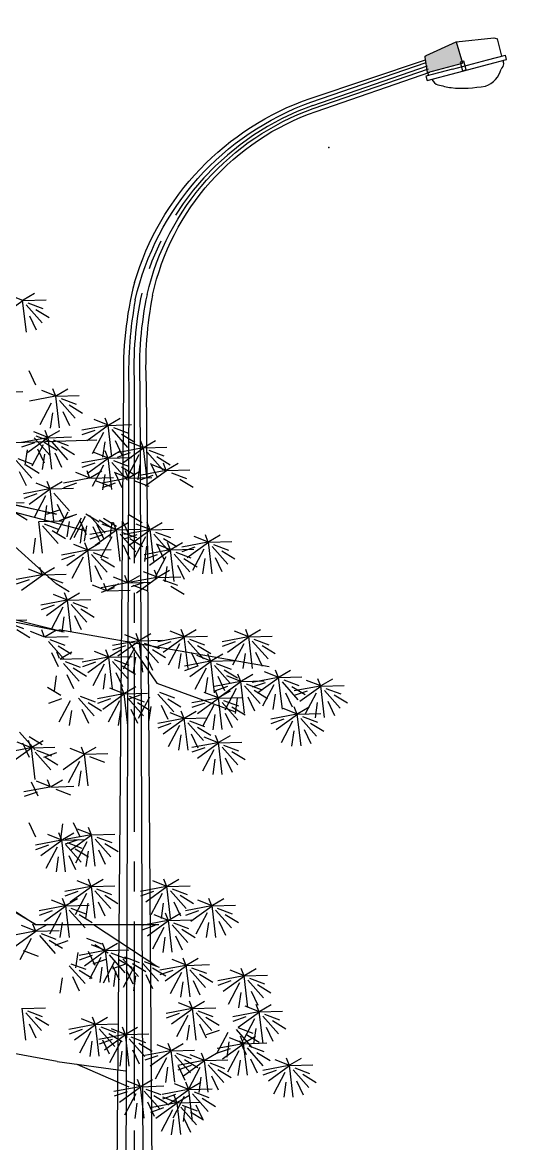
# Model space of a CAD drawing. Header units: metres. Extents: x 563124 to 573994, y 2062953 to 2068466.
# Drawn here: x 568614.11 to 568618.51, y 2065925.36 to 2065935.26 of the extents above; entities that cross this region are included whole.
import ezdxf

# ---------------------------------------------------------------- set-up
doc = ezdxf.new("R2010")
doc.units = ezdxf.units.M
doc.linetypes.add('CENTER2', pattern=[1.125, 0.75, -0.125, 0.125, -0.125])
for name, color, linetype in [('1-CAY XANH', 7, 'CONTINUOUS'), ('Den', 7, 'CONTINUOUS'), ('ghichieudai', 7, 'CONTINUOUS'), ('MATCATDUONG', 8, 'CONTINUOUS')]:
    doc.layers.add(name, color=color, linetype=linetype)

# ---------------------------------------------------------------- blocks, each defined once
blk = doc.blocks.new('den2')
at = {"layer": 'Den'}
h = blk.add_hatch(color=8, dxfattribs=at)
edge = h.paths.add_edge_path()
edge.add_line((13.471, 67.188), (13.733, 66.3))
edge.add_line((13.733, 66.3), (12.272, 65.912))
edge.add_line((12.272, 65.912), (12.169, 66.552))
edge.add_arc((12.224, 66.561), 0.0557, 105, 189.1284, ccw=False)
edge.add_line((12.21, 66.615), (13.471, 67.188))
at = {"layer": 'Den', "color": 7}
for p, q in [((13.471, 67.188), (15.053, 67.363)), ((15.053, 67.363), (15.2, 67.317)), ((15.383, 66.597), (15.199, 67.316)), ((12.272, 65.912), (12.309, 65.776)), ((-0.451, 52.896), (-0.749, 18.16)), ((0.492, 52.861), (0.738, 18.16))]:
    blk.add_line(p, q, dxfattribs=at)
at = {"layer": 'Den', "color": 3}
for p in [(13.471, 67.188), (12.272, 65.912)]:
    blk.add_line(p, (13.733, 66.3), dxfattribs=at)
at = {"layer": 'Den', "color": 8}
for p, q in [((-0.24, 52.868), (-0.359, 18.16)), ((0.227, 52.881), (0.365, 18.16))]:
    blk.add_line(p, q, dxfattribs=at)
at = {"layer": 'Den', "color": 5, "linetype": 'CENTER2', "ltscale": 10}
blk.add_line((-0.004, 52.878), (-0.006, 18.16), dxfattribs=at)
at = {"layer": 'Den', "color": 3}
blk.add_lwpolyline([(12.272, 65.912), (12.169, 66.552, -0.384507), (12.21, 66.615), (13.471, 67.188)], format="xyb", dxfattribs=at)
at = {"layer": 'Den', "color": 7}
for points in [[(14.786, 66.436), (15.533, 66.636)], [(15.58, 66.457), (15.533, 66.636)], [(13.315, 66.046), (14.786, 66.436)], [(13.521, 65.911), (14.834, 66.257)], [(14.834, 66.257), (15.58, 66.457)], [(13.315, 66.046), (12.208, 65.749)], [(12.208, 65.749), (12.256, 65.569)], [(12.256, 65.569), (13.521, 65.911)]]:
    blk.add_lwpolyline(points, dxfattribs=at)
for points in [[(0.005, 57.121, -0.242861), (7.365, 64.824), (12.182, 66.445)], [(0.761, 56.591, -0.260971), (7.612, 64.279), (12.364, 65.927)]]:
    blk.add_lwpolyline(points, format="xyb", dxfattribs=at)
at = {"layer": 'Den', "color": 8}
for points in [[(0.034, 56.388, -0.255439), (7.392, 64.666), (12.22, 66.327)], [(0.531, 56.62, -0.254549), (7.487, 64.399), (12.315, 66.065)]]:
    blk.add_lwpolyline(points, format="xyb", dxfattribs=at)
at = {"layer": 'Den', "color": 5, "linetype": 'CENTER2', "ltscale": 10}
blk.add_lwpolyline([(0.306, 56.673, -0.250225), (7.474, 64.529), (12.278, 66.188)], format="xyb", dxfattribs=at)
at = {"layer": 'Den', "color": 7}
blk.add_lwpolyline([(13.895, 66.02), (13.797, 66.387), (13.634, 66.343), (13.732, 65.977)], close=True, dxfattribs=at)
for centre, radius, start, end in [((14.361, 66.308), 1.028, 289.4878, 345.4723), ((14.319, 53.44), 14.78, 165.5774, 182.1094), ((15.434, 53.659), 14.963, 168.6989, 183.0577)]:
    blk.add_arc(centre, radius, start, end, dxfattribs=at)
at = {"layer": 'Den', "color": 8}
for centre, radius, start, end in [((16.911, 53.302), 17.156, 169.6386, 181.4508), ((14.764, 53.579), 14.554, 167.9416, 182.7503)]:
    blk.add_arc(centre, radius, start, end, dxfattribs=at)
at = {"layer": 'Den', "color": 5, "linetype": 'CENTER2', "ltscale": 10}
blk.add_arc((14.764, 53.579), 14.785, 167.9416, 182.7503, dxfattribs=at)
at = {"layer": 'Den', "color": 7}
for points in [[(15.43, 66.406), (15.451, 66.269), (15.356, 66.05)], [(12.704, 65.396), (13.263, 65.275), (14.704, 65.339)]]:
    blk.add_spline(points, degree=3, dxfattribs=at)
blk.add_open_spline([(12.449, 65.613), (12.524, 65.517), (12.6, 65.42), (12.704, 65.396)], degree=3, dxfattribs=at)
at = {"layer": 'Den', "color": 0, "linetype": 'ByBlock'}
blk.add_point((8.136, 62.774), dxfattribs=at)
blk.add_point((8.136, 62.774), dxfattribs=at)
blk = doc.blocks.new('ca')
at = {"layer": '1-CAY XANH', "color": 3}
for p, q in [((-7.753, 52.837), (-8.656, 52.865)), ((-7.76, 52.864), (-8.206, 53.124)), ((-7.885, 51.598), (-7.739, 52.844)), ((-7.742, 52.84), (-7.183, 53.061)), ((-7.742, 52.825), (-6.91, 52.224)), ((-8.262, 52.493), (-8.783, 52.176)), ((-7.943, 52.746), (-8.529, 52.526)), ((-7.881, 52.668), (-8.498, 51.972)), ((-8.009, 52.24), (-8.271, 51.686)), ((-7.987, 50.091), (-8.249, 49.538)), ((-9.066, 49.113), (-9.513, 49.374)), ((-9.048, 49.09), (-8.49, 49.311)), ((-9.029, 49.113), (-8.927, 49.374)), ((-9.059, 49.086), (-9.962, 49.114)), ((-9.25, 48.996), (-9.836, 48.776)), ((-9.188, 48.918), (-9.805, 48.222)), ((-9.191, 47.847), (-9.046, 49.094)), ((-9.024, 49.086), (-8.004, 48.895)), ((-6.837, 49.239), (-7.74, 49.267)), ((-9.569, 48.743), (-10.089, 48.426)), ((-9.315, 48.489), (-9.578, 47.936)), ((-8.905, 48.438), (-8.819, 47.839)), ((-8.86, 48.81), (-8.415, 47.969)), ((-11.113, 47.943), (-12.015, 47.971)), ((-11.119, 47.97), (-11.566, 48.23)), ((-11.101, 47.946), (-10.543, 48.167)), ((-11.083, 47.97), (-10.981, 48.23)), ((-11.622, 47.599), (-12.142, 47.282)), ((-11.303, 47.853), (-11.889, 47.632)), ((-11.241, 47.774), (-11.858, 47.078)), ((-11.244, 46.704), (-11.099, 47.95)), ((-11.101, 47.931), (-10.27, 47.33)), ((-11.077, 47.943), (-10.057, 47.751)), ((-10.913, 47.667), (-10.468, 46.825)), ((-10.57, 47.746), (-10.06, 47.568)), ((-8.756, 47.487), (-9.203, 47.747)), ((-8.258, 47.535), (-8.843, 47.315)), ((-8.738, 47.463), (-8.18, 47.684)), ((-8.72, 47.487), (-8.617, 47.747)), ((-12.498, 47.058), (-13.401, 47.086)), ((-12.505, 47.086), (-12.952, 47.346)), ((-12.487, 47.062), (-11.929, 47.283)), ((-12.468, 47.086), (-12.366, 47.346)), ((-11.369, 47.346), (-11.631, 46.792)), ((-10.958, 47.294), (-10.872, 46.695)), ((-7.417, 47.269), (-10.644, 47.38)), ((-9.259, 47.116), (-9.779, 46.799)), ((-8.749, 47.46), (-9.652, 47.487)), ((-8.94, 47.369), (-9.526, 47.149)), ((-8.878, 47.291), (-9.495, 46.595)), ((-8.577, 47.281), (-9.097, 46.965)), ((-8.881, 46.221), (-8.736, 47.467)), ((-8.195, 47.456), (-8.812, 46.76)), ((-8.738, 47.448), (-7.907, 46.847)), ((-8.714, 47.46), (-7.694, 47.268)), ((-8.55, 47.184), (-8.105, 46.342)), ((-8.207, 47.262), (-7.697, 47.085)), ((-13.008, 46.715), (-13.528, 46.398)), ((-12.689, 46.968), (-13.275, 46.748)), ((-12.627, 46.89), (-13.244, 46.194)), ((-12.63, 45.819), (-12.485, 47.066)), ((-12.487, 47.046), (-11.656, 46.446)), ((-12.463, 47.058), (-11.443, 46.867)), ((-12.299, 46.782), (-11.854, 45.941)), ((-11.113, 46.659), (-12.015, 46.687)), ((-11.956, 46.861), (-11.446, 46.683)), ((-11.119, 46.686), (-11.566, 46.946)), ((-11.244, 45.42), (-11.099, 46.666)), ((-11.101, 46.662), (-10.543, 46.883)), ((-11.101, 46.647), (-10.27, 46.046)), ((-11.083, 46.686), (-10.981, 46.946)), ((-11.077, 46.659), (-10.057, 46.467)), ((-9.005, 46.863), (-9.268, 46.309)), ((-8.595, 46.811), (-8.509, 46.212)), ((-8.323, 47.028), (-8.585, 46.474)), ((-7.543, 46.643), (-8.128, 46.423)), ((-7.912, 46.977), (-7.827, 46.377)), ((-13.395, 46.172), (-14.298, 46.2)), ((-13.402, 46.199), (-13.848, 46.459)), ((-13.384, 46.176), (-12.826, 46.397)), ((-13.365, 46.199), (-13.263, 46.459)), ((-12.754, 46.461), (-13.017, 45.908)), ((-12.344, 46.41), (-12.258, 45.811)), ((-11.622, 46.315), (-12.142, 45.998)), ((-11.303, 46.568), (-11.889, 46.348)), ((-11.241, 46.49), (-11.858, 45.794)), ((-10.913, 46.383), (-10.468, 45.541)), ((-10.57, 46.461), (-10.06, 46.284)), ((-7.862, 46.39), (-8.382, 46.073)), ((-7.48, 46.565), (-8.097, 45.869)), ((-13.905, 45.829), (-14.425, 45.512)), ((-13.585, 46.082), (-14.171, 45.862)), ((-13.384, 46.16), (-12.552, 45.56)), ((-13.36, 46.172), (-12.34, 45.98)), ((-12.852, 45.975), (-12.342, 45.797)), ((-11.909, 45.868), (-12.812, 45.895)), ((-12.1, 45.777), (-12.686, 45.557)), ((-11.916, 45.895), (-12.363, 46.155)), ((-11.898, 45.871), (-11.34, 46.092)), ((-11.879, 45.895), (-11.777, 46.155)), ((-11.874, 45.868), (-10.854, 45.676)), ((-11.369, 46.062), (-11.631, 45.508)), ((-10.398, 45.868), (-11.301, 45.895)), ((-10.589, 45.777), (-11.175, 45.557)), ((-10.958, 46.01), (-10.872, 45.411)), ((-10.405, 45.895), (-10.852, 46.155)), ((-10.387, 45.871), (-9.829, 46.092)), ((-10.368, 45.895), (-10.266, 46.155)), ((-10.363, 45.868), (-9.343, 45.676)), ((-7.608, 46.137), (-7.87, 45.583)), ((-11.367, 45.67), (-10.856, 45.493)), ((-9.856, 45.67), (-9.345, 45.493)), ((-8.833, 45.45), (-9.736, 45.477)), ((-8.84, 45.477), (-9.287, 45.737)), ((-8.965, 44.211), (-8.82, 45.457)), ((-8.822, 45.453), (-8.264, 45.674)), ((-8.822, 45.438), (-7.991, 44.837)), ((-8.803, 45.477), (-8.701, 45.737)), ((-8.798, 45.45), (-7.778, 45.258)), ((-8.962, 45.281), (-9.579, 44.585)), ((-8.634, 45.174), (-8.189, 44.332)), ((-8.291, 45.252), (-7.781, 45.075)), ((-6.891, 44.891), (-7.794, 44.919)), ((-11.907, 44.444), (-12.427, 44.127)), ((-10.225, 44.47), (-10.745, 44.154)), ((-7.392, 44.554), (-10.235, 43.807)), ((-9.855, 44.451), (-9.345, 44.274)), ((-9.516, 44.538), (-9.071, 43.696)), ((-9.089, 44.853), (-9.352, 44.299)), ((-9.173, 44.617), (-8.662, 44.439)), ((-8.679, 44.801), (-8.593, 44.202)), ((-7.401, 44.548), (-7.921, 44.231)), ((-12.767, 43.875), (-13.214, 44.135)), ((-12.75, 43.851), (-12.191, 44.072)), ((-12.731, 43.875), (-12.629, 44.135)), ((-11.653, 44.19), (-11.915, 43.637)), ((-11.439, 43.875), (-11.885, 44.135)), ((-10.907, 44.305), (-11.427, 43.988)), ((-11.421, 43.851), (-10.863, 44.072)), ((-11.402, 43.875), (-11.3, 44.135)), ((-10.741, 44.23), (-11.261, 43.913)), ((-11.242, 44.139), (-11.157, 43.54)), ((-10.359, 44.405), (-10.976, 43.709)), ((-10.653, 44.052), (-10.916, 43.498)), ((-10.243, 44), (-10.157, 43.401)), ((-9.971, 44.217), (-10.233, 43.663)), ((-10.198, 44.373), (-9.753, 43.531)), ((-10.031, 44.298), (-9.587, 43.456)), ((-9.688, 44.376), (-9.178, 44.199)), ((-9.561, 44.166), (-9.475, 43.566)), ((-8.387, 44.166), (-9.29, 44.193)), ((-8.577, 44.075), (-9.163, 43.855)), ((-8.515, 43.997), (-9.132, 43.301)), ((-8.519, 42.927), (-8.373, 44.173)), ((-15.05, 43.388), (-15.496, 43.649)), ((-15.032, 43.365), (-14.474, 43.586)), ((-15.013, 43.388), (-14.911, 43.649)), ((-12.761, 43.848), (-13.663, 43.876)), ((-12.951, 43.758), (-13.537, 43.537)), ((-12.889, 43.679), (-13.506, 42.983)), ((-12.892, 42.609), (-12.747, 43.855)), ((-12.75, 43.836), (-11.918, 43.235)), ((-12.725, 43.848), (-11.705, 43.656)), ((-12.561, 43.572), (-12.116, 42.73)), ((-11.432, 43.848), (-12.335, 43.876)), ((-12.218, 43.651), (-11.708, 43.473)), ((-11.623, 43.758), (-12.208, 43.537)), ((-11.56, 43.679), (-12.177, 42.983)), ((-11.564, 42.609), (-11.418, 43.855)), ((-11.421, 43.836), (-10.59, 43.235)), ((-11.397, 43.848), (-10.377, 43.656)), ((-11.233, 43.572), (-10.788, 42.73)), ((-10.89, 43.651), (-10.379, 43.473)), ((-10.487, 43.977), (-10.749, 43.423)), ((-10.076, 43.925), (-9.99, 43.326)), ((-8.896, 43.822), (-9.417, 43.505)), ((-15.043, 43.361), (-15.946, 43.389)), ((-15.233, 43.271), (-15.819, 43.051)), ((-15.171, 43.193), (-15.788, 42.497)), ((-15.175, 42.122), (-15.029, 43.369)), ((-15.032, 43.349), (-14.2, 42.749)), ((-15.008, 43.361), (-13.988, 43.169)), ((-14.5, 43.164), (-13.99, 42.986)), ((-13.564, 43.084), (-14.011, 43.344)), ((-13.27, 43.504), (-13.79, 43.187)), ((-13.546, 43.06), (-12.988, 43.281)), ((-13.527, 43.084), (-13.425, 43.344)), ((-13.017, 43.251), (-13.279, 42.697)), ((-12.606, 43.199), (-12.52, 42.6)), ((-11.942, 43.504), (-12.462, 43.187)), ((-11.688, 43.251), (-11.95, 42.697)), ((-10.322, 43.074), (-10.768, 43.334)), ((-10.304, 43.05), (-9.745, 43.271)), ((-10.285, 43.074), (-10.183, 43.334)), ((-8.232, 43.517), (-8.146, 42.918)), ((-15.553, 43.018), (-16.073, 42.701)), ((-15.299, 42.764), (-15.561, 42.211)), ((-14.888, 42.713), (-14.802, 42.113)), ((-14.844, 43.085), (-14.399, 42.244)), ((-14.067, 42.713), (-14.587, 42.396)), ((-13.557, 43.057), (-14.46, 43.084)), ((-13.748, 42.966), (-14.334, 42.746)), ((-13.686, 42.888), (-14.303, 42.192)), ((-13.689, 41.818), (-13.543, 43.064)), ((-13.546, 43.044), (-12.715, 42.444)), ((-13.522, 43.057), (-12.502, 42.865)), ((-13.358, 42.78), (-12.913, 41.939)), ((-13.015, 42.859), (-12.505, 42.682)), ((-10.825, 42.703), (-11.345, 42.386)), ((-10.315, 43.047), (-11.218, 43.075)), ((-10.505, 42.957), (-11.091, 42.736)), ((-10.443, 42.878), (-11.06, 42.182)), ((-10.447, 41.808), (-10.301, 43.054)), ((-10.304, 43.035), (-9.472, 42.434)), ((-10.28, 43.047), (-9.26, 42.855)), ((-10.115, 42.771), (-9.671, 41.929)), ((-9.772, 42.85), (-9.262, 42.672)), ((-13.813, 42.459), (-14.076, 41.906)), ((-13.052, 42.003), (-13.498, 42.264)), ((-13.403, 42.408), (-13.317, 41.809)), ((-13.015, 42.003), (-12.913, 42.264)), ((-10.571, 42.45), (-10.833, 41.896)), ((-8.546, 42.108), (-8.993, 42.368)), ((-8.528, 42.084), (-7.97, 42.305)), ((-8.51, 42.108), (-8.407, 42.368)), ((-13.045, 41.976), (-13.948, 42.004)), ((-13.236, 41.886), (-13.821, 41.666)), ((-13.034, 41.98), (-12.476, 42.201)), ((-13.034, 41.964), (-12.203, 41.364)), ((-13.01, 41.976), (-11.99, 41.785)), ((-11.886, 41.79), (-12.332, 42.05)), ((-11.868, 41.766), (-11.31, 41.987)), ((-11.849, 41.79), (-11.747, 42.05)), ((-8.54, 42.081), (-9.442, 42.108)), ((-8.73, 41.99), (-9.316, 41.77)), ((-8.528, 42.068), (-7.697, 41.468)), ((-8.504, 42.081), (-7.484, 41.889)), ((-7.997, 41.883), (-7.487, 41.706)), ((-13.555, 41.633), (-14.075, 41.316)), ((-11.879, 41.763), (-12.782, 41.791)), ((-12.069, 41.673), (-12.655, 41.452)), ((-12.503, 41.779), (-11.992, 41.601)), ((-11.055, 41.445), (-11.958, 41.473)), ((-11.844, 41.763), (-10.824, 41.571)), ((-11.062, 41.472), (-11.509, 41.732)), ((-11.336, 41.566), (-10.826, 41.388)), ((-11.044, 41.448), (-10.486, 41.67)), ((-11.025, 41.472), (-10.923, 41.732)), ((-9.519, 41.109), (-9.965, 41.369)), ((-9.049, 41.737), (-9.569, 41.42)), ((-9.482, 41.109), (-9.38, 41.369)), ((-9.512, 41.082), (-10.415, 41.11)), ((-9.703, 40.992), (-10.288, 40.771)), ((-9.644, 39.843), (-9.498, 41.089)), ((-9.501, 41.085), (-8.943, 41.306)), ((-9.501, 41.07), (-8.67, 40.469)), ((-9.477, 41.082), (-8.457, 40.89)), ((-10.022, 40.738), (-10.542, 40.421)), ((-9.64, 40.913), (-10.257, 40.217)), ((-9.768, 40.485), (-10.03, 39.931)), ((-9.313, 40.806), (-8.868, 39.964)), ((-8.97, 40.885), (-8.459, 40.707)), ((-9.357, 40.433), (-9.272, 39.834)), ((-6.996, 40.281), (-7.899, 40.309)), ((-7.187, 40.191), (-7.772, 39.97)), ((-16.625, 39.645), (-17.528, 39.673)), ((-9.155, 39.939), (-17.413, 38.487)), ((-16.632, 39.672), (-17.078, 39.932)), ((-16.757, 38.406), (-16.611, 39.653)), ((-16.614, 39.649), (-16.056, 39.87)), ((-16.614, 39.633), (-15.782, 39.033)), ((-16.595, 39.672), (-16.493, 39.932)), ((-16.59, 39.645), (-15.57, 39.453)), ((-14.097, 39.645), (-15, 39.673)), ((-14.104, 39.672), (-14.551, 39.932)), ((-14.229, 38.406), (-14.083, 39.653)), ((-14.086, 39.649), (-13.528, 39.87)), ((-14.086, 39.633), (-13.255, 39.033)), ((-14.067, 39.672), (-13.965, 39.932)), ((-14.062, 39.645), (-13.042, 39.453)), ((-12.329, 39.52), (-12.775, 39.78)), ((-12.311, 39.496), (-11.753, 39.717)), ((-12.292, 39.52), (-12.19, 39.78)), ((-8.619, 39.632), (-9.521, 39.66)), ((-8.625, 39.659), (-9.072, 39.92)), ((-8.607, 39.636), (-8.049, 39.857)), ((-8.589, 39.659), (-8.487, 39.92)), ((-7.506, 39.937), (-8.026, 39.62)), ((-17.135, 39.301), (-17.655, 38.985)), ((-16.815, 39.555), (-17.401, 39.335)), ((-16.753, 39.477), (-17.37, 38.781)), ((-16.426, 39.369), (-15.981, 38.528)), ((-16.082, 39.448), (-15.572, 39.27)), ((-14.607, 39.301), (-15.127, 38.985)), ((-14.288, 39.555), (-14.874, 39.335)), ((-14.225, 39.477), (-14.842, 38.781)), ((-13.898, 39.369), (-13.453, 38.528)), ((-13.555, 39.448), (-13.044, 39.27)), ((-12.322, 39.493), (-13.225, 39.52)), ((-12.512, 39.402), (-13.098, 39.182)), ((-12.45, 39.324), (-13.067, 38.628)), ((-11.891, 39.458), (-13.008, 37.822)), ((-12.454, 38.254), (-12.308, 39.5)), ((-12.311, 39.48), (-11.479, 38.88)), ((-12.287, 39.493), (-11.267, 39.301)), ((-12.123, 39.216), (-11.678, 38.375)), ((-11.779, 39.295), (-11.269, 39.118)), ((-9.128, 39.289), (-9.648, 38.972)), ((-8.809, 39.542), (-9.395, 39.322)), ((-8.747, 39.464), (-9.364, 38.768)), ((-16.881, 39.048), (-17.143, 38.495)), ((-16.47, 38.997), (-16.384, 38.397)), ((-15.144, 38.692), (-16.046, 38.719)), ((-15.15, 38.719), (-15.597, 38.979)), ((-15.132, 38.695), (-14.574, 38.916)), ((-15.114, 38.719), (-15.011, 38.979)), ((-14.353, 39.048), (-14.615, 38.495)), ((-13.943, 38.997), (-13.857, 38.397)), ((-12.832, 39.149), (-13.352, 38.832)), ((-12.578, 38.895), (-12.84, 38.342)), ((-12.167, 38.844), (-12.081, 38.245)), ((-11.134, 38.844), (-12.037, 38.872)), ((-11.325, 38.754), (-11.911, 38.534)), ((-11.141, 38.871), (-11.588, 39.131)), ((-11.266, 37.605), (-11.121, 38.852)), ((-11.123, 38.848), (-10.565, 39.069)), ((-11.123, 38.832), (-10.292, 38.232)), ((-11.105, 38.871), (-11.002, 39.131)), ((-11.099, 38.844), (-10.079, 38.652)), ((-9.215, 38.768), (-10.118, 38.795)), ((-9.222, 38.795), (-9.668, 39.055)), ((-9.185, 38.795), (-9.083, 39.055)), ((-8.875, 39.035), (-9.137, 38.482)), ((-17.807, 38.07), (-18.254, 38.331)), ((-17.771, 38.07), (-17.668, 38.331)), ((-15.653, 38.348), (-16.173, 38.031)), ((-15.334, 38.601), (-15.92, 38.381)), ((-15.272, 38.523), (-15.889, 37.827)), ((-15.275, 37.453), (-15.13, 38.699)), ((-15.132, 38.68), (-14.301, 38.079)), ((-15.108, 38.692), (-14.088, 38.5)), ((-14.944, 38.416), (-14.499, 37.574)), ((-14.601, 38.494), (-14.091, 38.317)), ((-11.644, 38.501), (-12.164, 38.184)), ((-11.263, 38.676), (-11.88, 37.98)), ((-10.935, 38.568), (-10.49, 37.727)), ((-10.592, 38.647), (-10.082, 38.469)), ((-9.725, 38.424), (-10.245, 38.107)), ((-9.405, 38.677), (-9.991, 38.457)), ((-9.343, 38.599), (-9.96, 37.903)), ((-19.462, 37.741), (-19.908, 38.001)), ((-19.444, 37.717), (-18.885, 37.938)), ((-19.425, 37.741), (-19.323, 38.001)), ((-17.801, 38.043), (-18.703, 38.071)), ((-17.991, 37.953), (-18.577, 37.733)), ((-17.929, 37.875), (-18.546, 37.179)), ((-17.932, 36.804), (-17.787, 38.051)), ((-17.789, 38.047), (-17.231, 38.268)), ((-17.789, 38.031), (-16.958, 37.431)), ((-17.765, 38.043), (-16.745, 37.851)), ((-17.258, 37.846), (-16.748, 37.668)), ((-16.319, 37.891), (-17.222, 37.918)), ((-16.326, 37.918), (-16.773, 38.178)), ((-16.451, 36.652), (-16.305, 37.898)), ((-16.308, 37.894), (-15.75, 38.115)), ((-16.308, 37.879), (-15.477, 37.278)), ((-16.289, 37.918), (-16.187, 38.178)), ((-16.284, 37.891), (-15.264, 37.699)), ((-15.4, 38.095), (-15.662, 37.541)), ((-14.989, 38.043), (-14.903, 37.444)), ((-11.39, 38.247), (-11.653, 37.694)), ((-10.98, 38.196), (-10.894, 37.596)), ((-9.471, 38.171), (-9.733, 37.617)), ((-9.06, 38.119), (-8.974, 37.52)), ((-19.455, 37.714), (-20.358, 37.741)), ((-19.645, 37.623), (-20.231, 37.403)), ((-19.583, 37.545), (-20.2, 36.849)), ((-19.587, 36.475), (-19.441, 37.721)), ((-19.444, 37.702), (-18.612, 37.101)), ((-19.419, 37.714), (-18.4, 37.522)), ((-19.255, 37.438), (-18.811, 36.596)), ((-18.912, 37.516), (-18.402, 37.339)), ((-18.31, 37.7), (-18.83, 37.383)), ((-18.057, 37.446), (-18.319, 36.893)), ((-17.646, 37.395), (-17.56, 36.795)), ((-17.601, 37.767), (-17.156, 36.926)), ((-16.829, 37.547), (-17.349, 37.23)), ((-16.51, 37.8), (-17.096, 37.58)), ((-16.447, 37.722), (-17.065, 37.026)), ((-16.12, 37.615), (-15.675, 36.773)), ((-13.008, 37.822), (-16.056, 36.715)), ((-15.444, 37.269), (-15.891, 37.53)), ((-15.777, 37.693), (-15.266, 37.516)), ((-15.426, 37.246), (-14.868, 37.467)), ((-15.407, 37.269), (-15.305, 37.53)), ((-13.112, 37.47), (-13.698, 37.25)), ((-11.734, 37.408), (-12.637, 37.435)), ((-11.741, 37.435), (-12.187, 37.695)), ((-11.866, 36.169), (-11.72, 37.415)), ((-11.723, 37.411), (-11.165, 37.632)), ((-11.723, 37.395), (-10.892, 36.795)), ((-11.704, 37.435), (-11.602, 37.695)), ((-11.699, 37.408), (-10.679, 37.216)), ((-8.716, 37.667), (-9.236, 37.35)), ((-19.965, 37.37), (-20.485, 37.053)), ((-19.711, 37.116), (-19.973, 36.563)), ((-19.3, 37.065), (-19.214, 36.466)), ((-16.575, 37.294), (-16.837, 36.74)), ((-15.437, 37.242), (-16.34, 37.27)), ((-15.628, 37.152), (-16.214, 36.932)), ((-15.566, 37.074), (-16.183, 36.378)), ((-16.165, 37.242), (-16.079, 36.643)), ((-15.569, 36.003), (-15.424, 37.25)), ((-15.426, 37.23), (-14.595, 36.63)), ((-15.402, 37.242), (-14.382, 37.05)), ((-15.238, 36.966), (-14.793, 36.125)), ((-14.895, 37.045), (-14.385, 36.867)), ((-13.431, 37.216), (-13.951, 36.9)), ((-13.05, 37.392), (-13.667, 36.696)), ((-13.177, 36.963), (-13.44, 36.41)), ((-12.244, 37.064), (-12.764, 36.747)), ((-12.722, 37.284), (-12.277, 36.443)), ((-11.925, 37.317), (-12.51, 37.097)), ((-11.862, 37.239), (-12.479, 36.543)), ((-12.379, 37.363), (-11.869, 37.185)), ((-11.535, 37.131), (-11.09, 36.29)), ((-11.192, 37.21), (-10.681, 37.033)), ((-10.316, 37.064), (-10.836, 36.747)), ((-9.996, 37.317), (-10.582, 37.097)), ((-9.934, 37.239), (-10.551, 36.543)), ((-9.607, 37.131), (-9.162, 36.29)), ((-9.264, 37.21), (-8.753, 37.033)), ((-18.533, 36.606), (-19.436, 36.634)), ((-18.723, 36.516), (-19.309, 36.295)), ((-18.54, 36.633), (-18.986, 36.893)), ((-18.665, 35.367), (-18.519, 36.613)), ((-18.522, 36.609), (-17.963, 36.83)), ((-18.522, 36.594), (-17.69, 35.993)), ((-18.503, 36.633), (-18.401, 36.893)), ((-18.497, 36.606), (-17.477, 36.414)), ((-15.947, 36.899), (-16.467, 36.582)), ((-15.693, 36.645), (-15.956, 36.092)), ((-15.283, 36.594), (-15.197, 35.995)), ((-14.104, 36.468), (-14.551, 36.729)), ((-14.086, 36.445), (-13.528, 36.666)), ((-14.067, 36.468), (-13.965, 36.729)), ((-12.767, 36.912), (-12.681, 36.312)), ((-11.99, 36.81), (-12.252, 36.257)), ((-11.579, 36.759), (-11.494, 36.16)), ((-10.062, 36.81), (-10.324, 36.257)), ((-9.651, 36.759), (-9.565, 36.16)), ((-19.042, 36.262), (-19.563, 35.945)), ((-18.661, 36.437), (-19.278, 35.741)), ((-18.333, 36.33), (-17.889, 35.488)), ((-17.99, 36.409), (-17.48, 36.231)), ((-14.607, 36.098), (-15.127, 35.781)), ((-14.097, 36.441), (-15, 36.469)), ((-14.288, 36.351), (-14.874, 36.131)), ((-14.225, 36.273), (-14.842, 35.577)), ((-14.229, 35.202), (-14.083, 36.449)), ((-14.086, 36.429), (-13.255, 35.829)), ((-14.062, 36.441), (-13.042, 36.25)), ((-13.898, 36.165), (-13.453, 35.324)), ((-13.555, 36.244), (-13.044, 36.066)), ((-18.789, 36.009), (-19.051, 35.455)), ((-18.378, 35.957), (-18.292, 35.358)), ((-15.444, 35.515), (-15.891, 35.775)), ((-15.426, 35.491), (-14.868, 35.713)), ((-15.407, 35.515), (-15.305, 35.775)), ((-14.353, 35.844), (-14.615, 35.291)), ((-13.943, 35.793), (-13.857, 35.194)), ((-7.991, 35.733), (-8.511, 35.417)), ((-7.609, 35.908), (-8.226, 35.213)), ((-15.437, 35.488), (-16.34, 35.516)), ((-15.628, 35.398), (-16.214, 35.177)), ((-15.566, 35.319), (-16.183, 34.623)), ((-15.569, 34.249), (-15.424, 35.495)), ((-15.426, 35.476), (-14.595, 34.875)), ((-15.402, 35.488), (-14.382, 35.296)), ((-15.238, 35.212), (-14.793, 34.37)), ((-14.895, 35.291), (-14.385, 35.113)), ((-10.181, 35.062), (-10.627, 35.322)), ((-10.163, 35.038), (-9.604, 35.26)), ((-10.144, 35.062), (-10.042, 35.322)), ((-8.095, 35.286), (-8.998, 35.314)), ((-8.286, 35.196), (-8.872, 34.975)), ((-8.102, 35.313), (-8.549, 35.573)), ((-8.227, 34.047), (-8.081, 35.293)), ((-8.084, 35.289), (-7.526, 35.511)), ((-8.084, 35.274), (-7.253, 34.673)), ((-8.065, 35.313), (-7.963, 35.573)), ((-8.06, 35.286), (-7.04, 35.094)), ((-7.737, 35.48), (-7.999, 34.927)), ((-15.947, 35.144), (-16.467, 34.827)), ((-15.693, 34.891), (-15.956, 34.337)), ((-15.283, 34.839), (-15.197, 34.24)), ((-10.174, 35.035), (-11.077, 35.063)), ((-10.364, 34.945), (-10.95, 34.725)), ((-10.306, 33.796), (-10.16, 35.043)), ((-10.163, 35.023), (-9.331, 34.423)), ((-9.974, 34.759), (-9.53, 33.918)), ((-8.605, 34.942), (-9.125, 34.626)), ((-9.064, 35.089), (-8.554, 34.911)), ((-8.224, 35.117), (-8.841, 34.421)), ((-10.019, 34.387), (-9.933, 33.787)), ((-8.852, 33.778), (-9.299, 34.038)), ((-8.834, 33.754), (-8.276, 33.976)), ((-8.815, 33.778), (-8.713, 34.038)), ((-8.067, 33.955), (-8.329, 33.401)), ((-8.845, 33.751), (-9.748, 33.779)), ((-9.036, 33.661), (-9.622, 33.441)), ((-8.81, 33.751), (-7.79, 33.559)), ((-8.303, 33.554), (-7.792, 33.376)), ((-10.428, 31.907), (-10.326, 32.167)), ((-9.715, 32.363), (-9.978, 31.809)), ((-9.305, 32.311), (-9.219, 31.712)), ((-7.984, 32.353), (-8.246, 31.8)), ((-10.458, 31.88), (-11.361, 31.908)), ((-10.649, 31.789), (-11.235, 31.569)), ((-10.587, 31.711), (-11.204, 31.015)), ((-10.59, 30.641), (-10.444, 31.887)), ((-10.447, 31.883), (-9.889, 32.104)), ((-10.447, 31.868), (-9.616, 31.267)), ((-10.423, 31.88), (-9.403, 31.688)), ((-9.292, 31.666), (-10.195, 31.694)), ((-9.916, 31.682), (-9.405, 31.505)), ((-9.299, 31.693), (-9.745, 31.953)), ((-9.281, 31.669), (-8.723, 31.891)), ((-9.262, 31.693), (-9.16, 31.953)), ((-10.968, 31.536), (-11.488, 31.219)), ((-10.714, 31.283), (-10.976, 30.729)), ((-9.802, 31.322), (-10.322, 31.006)), ((-10.259, 31.604), (-9.814, 30.762)), ((-9.482, 31.576), (-10.068, 31.356)), ((-9.42, 31.497), (-10.037, 30.802)), ((-9.424, 30.427), (-9.278, 31.673)), ((-9.281, 31.654), (-8.45, 31.053)), ((-9.257, 31.666), (-8.237, 31.474)), ((-9.093, 31.39), (-8.648, 30.548)), ((-8.749, 31.469), (-8.239, 31.291)), ((-10.304, 31.231), (-10.218, 30.632)), ((-9.548, 31.069), (-9.81, 30.515)), ((-9.137, 31.018), (-9.051, 30.418)), ((-13.421, 29.874), (-13.868, 30.134)), ((-13.403, 29.85), (-12.845, 30.072)), ((-13.384, 29.874), (-13.282, 30.134)), ((-10.457, 29.874), (-10.903, 30.134)), ((-10.439, 29.85), (-9.881, 30.072)), ((-10.42, 29.874), (-10.318, 30.134)), ((-13.924, 29.503), (-14.444, 29.187)), ((-13.414, 29.847), (-14.317, 29.875)), ((-13.605, 29.757), (-14.191, 29.537)), ((-13.543, 29.679), (-14.16, 28.983)), ((-13.546, 28.608), (-13.4, 29.855)), ((-13.403, 29.835), (-12.572, 29.235)), ((-13.379, 29.847), (-12.359, 29.655)), ((-13.215, 29.571), (-12.77, 28.73)), ((-12.872, 29.65), (-12.361, 29.472)), ((-10.96, 29.503), (-11.48, 29.187)), ((-10.45, 29.847), (-11.353, 29.875)), ((-10.641, 29.757), (-11.226, 29.537)), ((-10.578, 29.679), (-11.195, 28.983)), ((-10.582, 28.608), (-10.436, 29.855)), ((-10.439, 29.835), (-9.608, 29.235)), ((-10.415, 29.847), (-9.395, 29.655)), ((-10.251, 29.571), (-9.806, 28.73)), ((-9.908, 29.65), (-9.397, 29.472)), ((-15.184, 29.09), (-16.087, 29.118)), ((-15.191, 29.117), (-15.638, 29.378)), ((-15.316, 27.851), (-15.171, 29.098)), ((-15.173, 29.094), (-14.615, 29.315)), ((-15.173, 29.078), (-14.342, 28.478)), ((-15.155, 29.117), (-15.052, 29.378)), ((-15.149, 29.09), (-14.129, 28.898)), ((-13.67, 29.25), (-13.932, 28.697)), ((-13.26, 29.199), (-13.174, 28.599)), ((-10.706, 29.25), (-10.968, 28.697)), ((-9.441, 29.09), (-10.344, 29.118)), ((-10.295, 29.199), (-10.21, 28.599)), ((-9.448, 29.117), (-9.895, 29.378)), ((-9.573, 27.851), (-9.427, 29.098)), ((-9.43, 29.094), (-8.872, 29.315)), ((-9.43, 29.078), (-8.599, 28.478)), ((-9.411, 29.117), (-9.309, 29.378)), ((-9.406, 29.09), (-8.386, 28.898)), ((-15.694, 28.747), (-16.214, 28.43)), ((-15.375, 29), (-15.961, 28.78)), ((-15.313, 28.922), (-15.93, 28.226)), ((-14.985, 28.814), (-14.54, 27.973)), ((-14.642, 28.893), (-14.132, 28.715)), ((-13.483, 28.539), (-13.929, 28.799)), ((-13.465, 28.515), (-12.907, 28.736)), ((-13.446, 28.539), (-13.344, 28.799)), ((-9.951, 28.747), (-10.471, 28.43)), ((-9.632, 29), (-10.218, 28.78)), ((-9.57, 28.922), (-10.187, 28.226)), ((-9.242, 28.814), (-8.797, 27.973)), ((-8.899, 28.893), (-8.389, 28.715)), ((-15.44, 28.493), (-15.703, 27.94)), ((-15.03, 28.442), (-14.944, 27.842)), ((-13.986, 28.168), (-14.506, 27.851)), ((-13.476, 28.511), (-14.379, 28.539)), ((-13.666, 28.421), (-14.252, 28.201)), ((-13.604, 28.343), (-14.221, 27.647)), ((-13.608, 27.272), (-13.462, 28.519)), ((-13.465, 28.499), (-12.633, 27.899)), ((-13.441, 28.511), (-12.421, 28.32)), ((-13.277, 28.235), (-12.832, 27.394)), ((-12.933, 28.314), (-12.423, 28.136)), ((-9.287, 28.442), (-9.201, 27.842)), ((-8.275, 28.116), (-8.721, 28.376)), ((-8.257, 28.092), (-7.699, 28.313)), ((-8.238, 28.116), (-8.136, 28.376)), ((-13.732, 27.914), (-13.994, 27.361)), ((-13.321, 27.863), (-13.235, 27.264)), ((-10.249, 27.82), (-10.835, 27.6)), ((-8.778, 27.745), (-9.298, 27.428)), ((-8.268, 28.089), (-9.171, 28.116)), ((-8.459, 27.998), (-9.044, 27.778)), ((-8.396, 27.92), (-9.013, 27.224)), ((-8.257, 28.077), (-7.426, 27.476)), ((-8.233, 28.089), (-7.213, 27.897)), ((-8.069, 27.812), (-7.624, 26.971)), ((-11.006, 27.332), (-11.909, 27.36)), ((-11.013, 27.359), (-11.459, 27.619)), ((-11.138, 26.093), (-10.992, 27.339)), ((-10.569, 27.567), (-11.089, 27.25)), ((-10.995, 27.335), (-10.436, 27.556)), ((-10.995, 27.32), (-10.163, 26.719)), ((-10.976, 27.359), (-10.874, 27.619)), ((-10.971, 27.332), (-9.951, 27.14)), ((-10.315, 27.313), (-10.577, 26.76)), ((-9.516, 27.713), (-9.006, 27.535)), ((-7.759, 27.331), (-8.345, 27.11)), ((-14.183, 26.78), (-14.629, 27.04)), ((-14.165, 26.756), (-13.607, 26.978)), ((-14.146, 26.78), (-14.044, 27.04)), ((-12.514, 26.908), (-13.1, 26.687)), ((-11.731, 27.086), (-12.317, 26.866)), ((-11.669, 27.007), (-12.286, 26.311)), ((-11.516, 26.988), (-12.036, 26.671)), ((-11.196, 27.242), (-11.782, 27.021)), ((-11.134, 27.163), (-11.751, 26.467)), ((-11.342, 26.9), (-10.897, 26.058)), ((-10.999, 26.979), (-10.488, 26.801)), ((-10.806, 27.056), (-10.362, 26.214)), ((-10.463, 27.135), (-9.953, 26.957)), ((-9.904, 27.262), (-9.818, 26.663)), ((-16.458, 26.367), (-16.905, 26.628)), ((-16.44, 26.344), (-15.882, 26.565)), ((-16.422, 26.367), (-16.32, 26.628)), ((-14.686, 26.409), (-15.206, 26.093)), ((-14.176, 26.753), (-15.079, 26.781)), ((-14.366, 26.663), (-14.952, 26.443)), ((-14.304, 26.584), (-14.921, 25.888)), ((-14.308, 25.514), (-14.162, 26.76)), ((-14.165, 26.741), (-13.333, 26.14)), ((-14.141, 26.753), (-13.121, 26.561)), ((-13.976, 26.477), (-13.532, 25.635)), ((-13.633, 26.556), (-13.123, 26.378)), ((-12.833, 26.654), (-13.353, 26.338)), ((-12.452, 26.829), (-13.069, 26.133)), ((-12.579, 26.401), (-12.841, 25.847)), ((-12.051, 26.832), (-12.571, 26.516)), ((-12.124, 26.722), (-11.679, 25.88)), ((-11.797, 26.579), (-12.059, 26.025)), ((-11.781, 26.801), (-11.27, 26.623)), ((-11.262, 26.735), (-11.524, 26.181)), ((-11.386, 26.528), (-11.3, 25.928)), ((-10.851, 26.683), (-10.765, 26.084)), ((-9.951, 26.565), (-10.471, 26.248)), ((-9.632, 26.819), (-10.218, 26.598)), ((-9.57, 26.74), (-10.187, 26.044)), ((-16.961, 25.997), (-17.481, 25.68)), ((-16.452, 26.34), (-17.354, 26.368)), ((-16.642, 26.25), (-17.228, 26.03)), ((-16.58, 26.172), (-17.197, 25.476)), ((-16.583, 25.101), (-16.438, 26.348)), ((-16.44, 26.328), (-15.609, 25.728)), ((-16.416, 26.34), (-15.396, 26.148)), ((-16.252, 26.064), (-15.807, 25.223)), ((-15.909, 26.143), (-15.399, 25.965)), ((-14.432, 26.156), (-14.694, 25.602)), ((-14.021, 26.105), (-13.935, 25.505)), ((-12.169, 26.349), (-12.083, 25.75)), ((-9.697, 26.312), (-9.96, 25.758)), ((-9.287, 26.26), (-9.201, 25.661)), ((-16.708, 25.743), (-16.97, 25.19)), ((-16.297, 25.692), (-16.211, 25.092)), ((-17.048, 24.955), (-17.494, 25.215)), ((-17.03, 24.931), (-16.471, 25.152)), ((-17.011, 24.955), (-16.909, 25.215)), ((-14.423, 25.061), (-15.326, 25.089)), ((-14.43, 25.088), (-14.876, 25.349)), ((-14.412, 25.065), (-13.854, 25.286)), ((-14.393, 25.088), (-14.291, 25.349)), ((-7.733, 25.061), (-8.636, 25.089)), ((-17.041, 24.928), (-17.944, 24.956)), ((-17.231, 24.838), (-17.817, 24.617)), ((-17.169, 24.759), (-17.786, 24.063)), ((-17.173, 23.689), (-17.027, 24.935)), ((-17.03, 24.916), (-16.198, 24.315)), ((-17.005, 24.928), (-15.985, 24.736)), ((-16.841, 24.652), (-16.397, 23.81)), ((-16.498, 24.731), (-15.988, 24.553)), ((-14.933, 24.718), (-15.453, 24.401)), ((-14.613, 24.971), (-15.199, 24.751)), ((-14.551, 24.893), (-15.168, 24.197)), ((-14.555, 23.822), (-14.409, 25.069)), ((-14.412, 25.049), (-13.58, 24.449)), ((-14.388, 25.061), (-13.368, 24.869)), ((-14.223, 24.785), (-13.779, 23.944)), ((-13.88, 24.864), (-13.37, 24.686)), ((-10.619, 24.456), (-11.065, 24.716)), ((-10.601, 24.433), (-10.043, 24.654)), ((-10.582, 24.456), (-10.48, 24.716)), ((-8.243, 24.718), (-8.763, 24.401)), ((-7.923, 24.971), (-8.509, 24.751)), ((-7.861, 24.893), (-8.478, 24.197)), ((-7.865, 23.822), (-7.719, 25.069)), ((-17.55, 24.584), (-18.071, 24.267)), ((-17.297, 24.331), (-17.559, 23.777)), ((-16.886, 24.279), (-16.8, 23.68)), ((-16.181, 24.311), (-16.767, 24.091)), ((-16.119, 24.233), (-16.736, 23.537)), ((-15.448, 24.204), (-14.938, 24.026)), ((-14.679, 24.464), (-14.941, 23.911)), ((-14.268, 24.413), (-14.182, 23.813)), ((-11.797, 24.068), (-12.243, 24.329)), ((-11.779, 24.045), (-11.221, 24.266)), ((-11.76, 24.068), (-11.658, 24.329)), ((-10.612, 24.429), (-11.515, 24.457)), ((-10.802, 24.339), (-11.388, 24.119)), ((-10.74, 24.261), (-11.357, 23.565)), ((-10.744, 23.19), (-10.598, 24.437)), ((-10.601, 24.417), (-9.769, 23.817)), ((-10.577, 24.429), (-9.557, 24.237)), ((-10.069, 24.232), (-9.559, 24.054)), ((-7.989, 24.464), (-8.251, 23.911)), ((-16.5, 24.058), (-17.02, 23.741)), ((-16.433, 23.708), (-16.879, 23.969)), ((-16.247, 23.804), (-16.509, 23.251)), ((-16.415, 23.685), (-15.857, 23.906)), ((-16.396, 23.708), (-16.294, 23.969)), ((-15.791, 24.125), (-15.346, 23.284)), ((-11.79, 24.041), (-12.693, 24.069)), ((-11.981, 23.951), (-12.566, 23.731)), ((-11.918, 23.873), (-12.535, 23.177)), ((-11.922, 22.802), (-11.776, 24.049)), ((-11.779, 24.029), (-10.948, 23.429)), ((-11.755, 24.041), (-10.735, 23.85)), ((-11.122, 24.086), (-11.642, 23.769)), ((-11.591, 23.765), (-11.146, 22.924)), ((-11.248, 23.844), (-10.737, 23.666)), ((-10.868, 23.832), (-11.13, 23.279)), ((-10.457, 23.781), (-10.371, 23.181)), ((-10.413, 24.153), (-9.968, 23.312)), ((-16.936, 23.338), (-17.456, 23.021)), ((-16.426, 23.681), (-17.329, 23.709)), ((-16.616, 23.591), (-17.202, 23.371)), ((-16.554, 23.513), (-17.171, 22.817)), ((-16.558, 22.442), (-16.412, 23.689)), ((-16.415, 23.669), (-15.583, 23.069)), ((-16.391, 23.681), (-15.371, 23.49)), ((-16.227, 23.405), (-15.782, 22.564)), ((-15.883, 23.484), (-15.373, 23.306)), ((-15.836, 23.753), (-15.75, 23.154)), ((-13.583, 23.404), (-14.486, 23.432)), ((-13.59, 23.431), (-14.036, 23.692)), ((-13.715, 22.165), (-13.569, 23.412)), ((-13.572, 23.408), (-13.014, 23.629)), ((-13.572, 23.392), (-12.741, 22.792)), ((-13.553, 23.431), (-13.451, 23.692)), ((-13.548, 23.404), (-12.528, 23.213)), ((-12.3, 23.698), (-12.82, 23.381)), ((-12.046, 23.444), (-12.308, 22.891)), ((-11.635, 23.393), (-11.55, 22.794)), ((-18.232, 22.851), (-18.679, 23.111)), ((-18.214, 22.827), (-17.656, 23.048)), ((-18.195, 22.851), (-18.093, 23.111)), ((-16.682, 23.084), (-16.944, 22.531)), ((-16.271, 23.033), (-16.185, 22.434)), ((-14.889, 23.017), (-15.792, 23.044)), ((-15.08, 22.926), (-15.666, 22.706)), ((-14.896, 23.044), (-15.343, 23.304)), ((-15.021, 21.778), (-14.875, 23.024)), ((-14.878, 23.02), (-14.32, 23.241)), ((-14.878, 23.005), (-14.047, 22.404)), ((-14.859, 23.044), (-14.757, 23.304)), ((-14.854, 23.017), (-13.834, 22.825)), ((-14.093, 23.061), (-14.613, 22.744)), ((-13.773, 23.314), (-14.359, 23.094)), ((-13.711, 23.236), (-14.328, 22.54)), ((-13.384, 23.128), (-12.939, 22.287)), ((-13.04, 23.207), (-12.53, 23.029)), ((-18.735, 22.48), (-19.255, 22.163)), ((-18.225, 22.824), (-19.128, 22.852)), ((-18.416, 22.733), (-19.002, 22.513)), ((-18.354, 22.655), (-18.971, 21.959)), ((-18.357, 21.585), (-18.211, 22.831)), ((-18.214, 22.812), (-17.383, 22.211)), ((-18.19, 22.824), (-17.17, 22.632)), ((-18.026, 22.548), (-17.581, 21.706)), ((-17.683, 22.626), (-17.172, 22.449)), ((-15.399, 22.673), (-15.919, 22.356)), ((-15.018, 22.848), (-15.635, 22.152)), ((-14.69, 22.741), (-14.245, 21.899)), ((-14.347, 22.819), (-13.836, 22.642)), ((-13.839, 22.807), (-14.101, 22.254)), ((-13.428, 22.756), (-13.342, 22.157)), ((-9.871, 22.873), (-11.909, 21.981)), ((-18.481, 22.227), (-18.744, 21.673)), ((-18.071, 22.175), (-17.985, 21.576)), ((-15.145, 22.42), (-15.407, 21.866)), ((-14.735, 22.368), (-14.649, 21.769)), ((-14.281, 21.908), (-14.728, 22.168)), ((-14.263, 21.884), (-13.705, 22.106)), ((-14.245, 21.908), (-14.142, 22.168)), ((-12.379, 21.992), (-13.282, 22.02)), ((-12.386, 22.019), (-12.833, 22.279)), ((-12.511, 20.753), (-12.365, 21.999)), ((-12.368, 21.995), (-11.81, 22.217)), ((-12.349, 22.019), (-12.247, 22.279)), ((-14.275, 21.881), (-15.177, 21.909)), ((-14.465, 21.791), (-15.051, 21.571)), ((-14.403, 21.712), (-15.02, 21.017)), ((-14.406, 20.642), (-14.261, 21.888)), ((-13.82, 21.382), (-14.267, 21.642)), ((-14.263, 21.869), (-13.432, 21.268)), ((-14.239, 21.881), (-13.219, 21.689)), ((-14.075, 21.605), (-13.63, 20.764)), ((-13.802, 21.358), (-13.244, 21.579)), ((-13.784, 21.382), (-13.681, 21.642)), ((-13.732, 21.684), (-13.222, 21.506)), ((-12.889, 21.648), (-13.409, 21.331)), ((-12.57, 21.902), (-13.156, 21.681)), ((-12.508, 21.823), (-13.125, 21.127)), ((-12.368, 21.98), (-11.537, 21.379)), ((-12.344, 21.992), (-11.324, 21.8)), ((-12.18, 21.716), (-11.735, 20.874)), ((-11.837, 21.795), (-11.326, 21.617)), ((-14.784, 21.537), (-15.304, 21.221)), ((-14.531, 21.284), (-14.793, 20.731)), ((-13.813, 21.355), (-14.716, 21.383)), ((-14.004, 21.265), (-14.59, 21.044)), ((-13.942, 21.186), (-14.559, 20.49)), ((-14.12, 21.233), (-14.034, 20.633)), ((-13.945, 20.116), (-13.8, 21.362)), ((-13.802, 21.343), (-12.971, 20.742)), ((-13.778, 21.355), (-12.758, 21.163)), ((-13.271, 21.158), (-12.761, 20.98)), ((-12.635, 21.395), (-12.897, 20.841)), ((-12.225, 21.343), (-12.139, 20.744)), ((-14.323, 21.011), (-14.843, 20.694)), ((-14.069, 20.758), (-14.332, 20.204)), ((-13.659, 20.706), (-13.573, 20.107)), ((-13.614, 21.079), (-13.169, 20.237))]:
    blk.add_line(p, q, dxfattribs=at)
at = {"layer": '1-CAY XANH', "color": 17}
for p, q in [((-0.141, 46.546), (-9.065, 44.458)), ((-9.065, 44.458), (-0.272, 46.332)), ((-5.325, 45.077), (-9.04, 41.743)), ((-0.437, 42.057), (-9.371, 39.844)), ((-0.307, 41.643), (-9.371, 39.844)), ((-0.601, 33.28), (-8.244, 28.361)), ((-8.244, 28.361), (-0.61, 32.847)), ((-8.244, 28.361), (-13.085, 28.361)), ((-10.524, 28.361), (-13.008, 26.727)), ((-9.091, 22.978), (-6.248, 23.504)), ((-9.091, 22.978), (-11.781, 22.618))]:
    blk.add_line(p, q, dxfattribs=at)

msp = doc.modelspace()

# ---------------------------------------------------------------- wipeouts: each hides what was drawn before it
msp.add_wipeout([(568538.5548, 2065837.1158), (569134.3908, 2065836.3611), (569131.1932, 2065953.8252), (568779.0042, 2065956.6832), (568600.6017, 2065960.3155)]).dxf.layer = 'ghichieudai'

# ---------------------------------------------------------------- next in the draw order: block references
at = {"layer": 'Den', "color": 3, "linetype": 'Continuous', "extrusion": (3.31378e-12, 1.1371e-08, 1), "xscale": 0.2109375, "yscale": 0.2109375, "zscale": 0.2109375000000001}
msp.add_blockref('den2', (568615.0976, 2065920.9144, 0.0235), dxfattribs=at)
at = {"layer": 'MATCATDUONG', "color": 3, "linetype": 'Continuous', "extrusion": (3.31378e-12, 1.1371e-08, 1), "xscale": -0.2249999999767169, "yscale": 0.2250000000931323, "zscale": 0.2250000000000004}
msp.add_blockref('ca', (568612.3695, 2065920.9144, 0.0235), dxfattribs=at)

doc.saveas('drawing.dxf')
